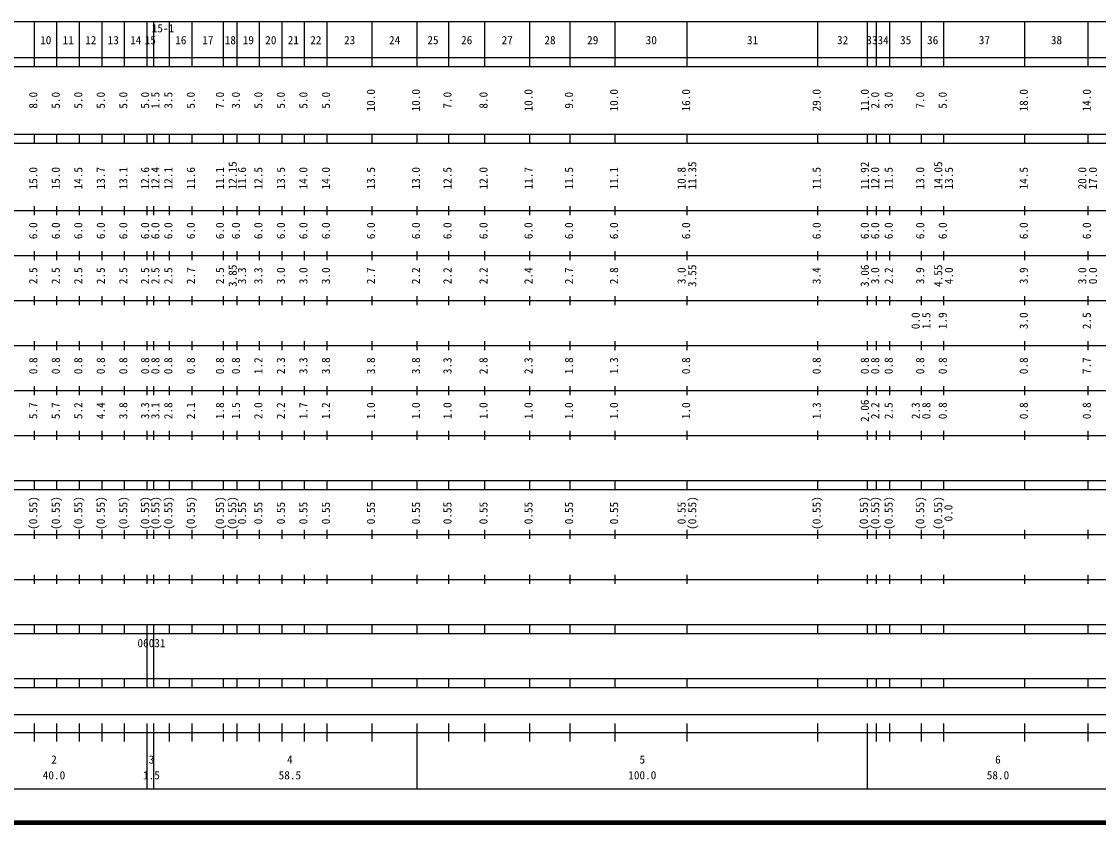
# Model space of a CAD drawing. Units: millimetres on the paper, enlarged 1000 times. Extents: x 40000 to 680000, y 20000 to 380000.
# Drawn here: x 180125 to 419324, y 20000 to 198000 of the extents above; entities that cross this region are included whole.
import ezdxf
from ezdxf.enums import TextEntityAlignment as Align

# ---------------------------------------------------------------- set-up
doc = ezdxf.new("R2010")
doc.units = ezdxf.units.MM
doc.header["$LTSCALE"] = 1000
doc.layers.add('M-TTL', color=2, linetype='Continuous', lineweight=140)
doc.layers.add('M-TTL-BAND', color=7, linetype='Continuous', lineweight=25)
doc.styles.add('ＭＳ ゴシック', font='')
doc.styles.get('ＭＳ ゴシック').set_extended_font_data('MS Gothic')

msp = doc.modelspace()

# ---------------------------------------------------------------- linework, layer by layer
at = {"layer": 'M-TTL'}
msp.add_line((40000, 20000), (680000, 20000), dxfattribs=at)
at = {"layer": 'M-TTL-BAND'}
for p, q in [((68000, 198000), (579000, 198000)), ((183000, 188000), (183000, 198000)), ((188000, 188000), (188000, 198000)), ((193000, 188000), (193000, 198000)), ((198000, 188000), (198000, 198000)), ((203000, 188000), (203000, 198000)), ((208000, 188000), (208000, 198000)), ((209500, 188000), (209500, 198000)), ((213000, 188000), (213000, 198000)), ((218000, 188000), (218000, 198000)), ((225000, 188000), (225000, 198000)), ((228000, 188000), (228000, 198000)), ((233000, 188000), (233000, 198000)), ((238000, 188000), (238000, 198000)), ((243000, 188000), (243000, 198000)), ((248000, 188000), (248000, 198000)), ((258000, 188000), (258000, 198000)), ((268000, 188000), (268000, 198000)), ((275000, 188000), (275000, 198000)), ((283000, 188000), (283000, 198000)), ((293000, 188000), (293000, 198000)), ((302000, 188000), (302000, 198000)), ((312000, 188000), (312000, 198000)), ((328000, 188000), (328000, 198000)), ((357000, 188000), (357000, 198000)), ((368000, 188000), (368000, 198000)), ((370000, 188000), (370000, 198000)), ((373000, 188000), (373000, 198000)), ((380000, 188000), (380000, 198000)), ((385000, 188000), (385000, 198000)), ((403000, 188000), (403000, 198000)), ((417000, 188000), (417000, 198000)), ((40000, 190000), (579000, 190000)), ((40000, 188000), (579000, 188000)), ((40000, 173000), (579000, 173000)), ((183000, 171000), (183000, 173000)), ((188000, 171000), (188000, 173000)), ((193000, 171000), (193000, 173000)), ((198000, 171000), (198000, 173000)), ((203000, 171000), (203000, 173000)), ((208000, 171000), (208000, 173000)), ((209500, 171000), (209500, 173000)), ((213000, 171000), (213000, 173000)), ((218000, 171000), (218000, 173000)), ((225000, 171000), (225000, 173000)), ((228000, 171000), (228000, 173000)), ((233000, 171000), (233000, 173000)), ((238000, 171000), (238000, 173000)), ((243000, 171000), (243000, 173000)), ((248000, 171000), (248000, 173000)), ((258000, 171000), (258000, 173000)), ((268000, 171000), (268000, 173000)), ((275000, 171000), (275000, 173000)), ((283000, 171000), (283000, 173000)), ((293000, 171000), (293000, 173000)), ((302000, 171000), (302000, 173000)), ((312000, 171000), (312000, 173000)), ((328000, 171000), (328000, 173000)), ((357000, 171000), (357000, 173000)), ((368000, 171000), (368000, 173000)), ((370000, 171000), (370000, 173000)), ((373000, 171000), (373000, 173000)), ((380000, 171000), (380000, 173000)), ((385000, 171000), (385000, 173000)), ((403000, 171000), (403000, 173000)), ((417000, 171000), (417000, 173000)), ((40000, 171000), (579000, 171000)), ((40000, 156000), (579000, 156000)), ((183000, 155000), (183000, 157000)), ((188000, 155000), (188000, 157000)), ((193000, 155000), (193000, 157000)), ((198000, 155000), (198000, 157000)), ((203000, 155000), (203000, 157000)), ((208000, 155000), (208000, 157000)), ((209500, 155000), (209500, 157000)), ((213000, 155000), (213000, 157000)), ((218000, 155000), (218000, 157000)), ((225000, 155000), (225000, 157000)), ((228000, 155000), (228000, 157000)), ((233000, 155000), (233000, 157000)), ((238000, 155000), (238000, 157000)), ((243000, 155000), (243000, 157000)), ((248000, 155000), (248000, 157000)), ((258000, 155000), (258000, 157000)), ((268000, 155000), (268000, 157000)), ((275000, 155000), (275000, 157000)), ((283000, 155000), (283000, 157000)), ((293000, 155000), (293000, 157000)), ((302000, 155000), (302000, 157000)), ((312000, 155000), (312000, 157000)), ((328000, 155000), (328000, 157000)), ((357000, 155000), (357000, 157000)), ((368000, 155000), (368000, 157000)), ((370000, 155000), (370000, 157000)), ((373000, 155000), (373000, 157000)), ((380000, 155000), (380000, 157000)), ((385000, 155000), (385000, 157000)), ((403000, 155000), (403000, 157000)), ((417000, 155000), (417000, 157000)), ((46000, 146000), (579000, 146000)), ((183000, 145000), (183000, 147000)), ((188000, 145000), (188000, 147000)), ((193000, 145000), (193000, 147000)), ((198000, 145000), (198000, 147000)), ((203000, 145000), (203000, 147000)), ((208000, 145000), (208000, 147000)), ((209500, 145000), (209500, 147000)), ((213000, 145000), (213000, 147000)), ((218000, 145000), (218000, 147000)), ((225000, 145000), (225000, 147000)), ((228000, 145000), (228000, 147000)), ((233000, 145000), (233000, 147000)), ((238000, 145000), (238000, 147000)), ((243000, 145000), (243000, 147000)), ((248000, 145000), (248000, 147000)), ((258000, 145000), (258000, 147000)), ((268000, 145000), (268000, 147000)), ((275000, 145000), (275000, 147000)), ((283000, 145000), (283000, 147000)), ((293000, 145000), (293000, 147000)), ((302000, 145000), (302000, 147000)), ((312000, 145000), (312000, 147000)), ((328000, 145000), (328000, 147000)), ((357000, 145000), (357000, 147000)), ((368000, 145000), (368000, 147000)), ((370000, 145000), (370000, 147000)), ((373000, 145000), (373000, 147000)), ((380000, 145000), (380000, 147000)), ((385000, 145000), (385000, 147000)), ((403000, 145000), (403000, 147000)), ((417000, 145000), (417000, 147000)), ((183000, 135000), (183000, 137000)), ((188000, 135000), (188000, 137000)), ((193000, 135000), (193000, 137000)), ((198000, 135000), (198000, 137000)), ((203000, 135000), (203000, 137000)), ((208000, 135000), (208000, 137000)), ((209500, 135000), (209500, 137000)), ((213000, 135000), (213000, 137000)), ((218000, 135000), (218000, 137000)), ((225000, 135000), (225000, 137000)), ((228000, 135000), (228000, 137000)), ((233000, 135000), (233000, 137000)), ((238000, 135000), (238000, 137000)), ((243000, 135000), (243000, 137000)), ((248000, 135000), (248000, 137000)), ((258000, 135000), (258000, 137000)), ((268000, 135000), (268000, 137000)), ((275000, 135000), (275000, 137000)), ((283000, 135000), (283000, 137000)), ((293000, 135000), (293000, 137000)), ((302000, 135000), (302000, 137000)), ((312000, 135000), (312000, 137000)), ((328000, 135000), (328000, 137000)), ((357000, 135000), (357000, 137000)), ((368000, 135000), (368000, 137000)), ((370000, 135000), (370000, 137000)), ((373000, 135000), (373000, 137000)), ((380000, 135000), (380000, 137000)), ((385000, 135000), (385000, 137000)), ((403000, 135000), (403000, 137000)), ((417000, 135000), (417000, 137000)), ((52000, 136000), (579000, 136000)), ((183000, 125000), (183000, 127000)), ((188000, 125000), (188000, 127000)), ((193000, 125000), (193000, 127000)), ((198000, 125000), (198000, 127000)), ((203000, 125000), (203000, 127000)), ((208000, 125000), (208000, 127000)), ((209500, 125000), (209500, 127000)), ((213000, 125000), (213000, 127000)), ((218000, 125000), (218000, 127000)), ((225000, 125000), (225000, 127000)), ((228000, 125000), (228000, 127000)), ((233000, 125000), (233000, 127000)), ((238000, 125000), (238000, 127000)), ((243000, 125000), (243000, 127000)), ((248000, 125000), (248000, 127000)), ((258000, 125000), (258000, 127000)), ((268000, 125000), (268000, 127000)), ((275000, 125000), (275000, 127000)), ((283000, 125000), (283000, 127000)), ((293000, 125000), (293000, 127000)), ((302000, 125000), (302000, 127000)), ((312000, 125000), (312000, 127000)), ((328000, 125000), (328000, 127000)), ((357000, 125000), (357000, 127000)), ((368000, 125000), (368000, 127000)), ((370000, 125000), (370000, 127000)), ((373000, 125000), (373000, 127000)), ((380000, 125000), (380000, 127000)), ((385000, 125000), (385000, 127000)), ((403000, 125000), (403000, 127000)), ((417000, 125000), (417000, 127000)), ((46000, 126000), (579000, 126000)), ((52000, 116000), (579000, 116000)), ((183000, 115000), (183000, 117000)), ((188000, 115000), (188000, 117000)), ((193000, 115000), (193000, 117000)), ((198000, 115000), (198000, 117000)), ((203000, 115000), (203000, 117000)), ((208000, 115000), (208000, 117000)), ((209500, 115000), (209500, 117000)), ((213000, 115000), (213000, 117000)), ((218000, 115000), (218000, 117000)), ((225000, 115000), (225000, 117000)), ((228000, 115000), (228000, 117000)), ((233000, 115000), (233000, 117000)), ((238000, 115000), (238000, 117000)), ((243000, 115000), (243000, 117000)), ((248000, 115000), (248000, 117000)), ((258000, 115000), (258000, 117000)), ((268000, 115000), (268000, 117000)), ((275000, 115000), (275000, 117000)), ((283000, 115000), (283000, 117000)), ((293000, 115000), (293000, 117000)), ((302000, 115000), (302000, 117000)), ((312000, 115000), (312000, 117000)), ((328000, 115000), (328000, 117000)), ((357000, 115000), (357000, 117000)), ((368000, 115000), (368000, 117000)), ((370000, 115000), (370000, 117000)), ((373000, 115000), (373000, 117000)), ((380000, 115000), (380000, 117000)), ((385000, 115000), (385000, 117000)), ((403000, 115000), (403000, 117000)), ((417000, 115000), (417000, 117000)), ((46000, 106000), (579000, 106000)), ((183000, 105000), (183000, 107000)), ((188000, 105000), (188000, 107000)), ((193000, 105000), (193000, 107000)), ((198000, 105000), (198000, 107000)), ((203000, 105000), (203000, 107000)), ((208000, 105000), (208000, 107000)), ((209500, 105000), (209500, 107000)), ((213000, 105000), (213000, 107000)), ((218000, 105000), (218000, 107000)), ((225000, 105000), (225000, 107000)), ((228000, 105000), (228000, 107000)), ((233000, 105000), (233000, 107000)), ((238000, 105000), (238000, 107000)), ((243000, 105000), (243000, 107000)), ((248000, 105000), (248000, 107000)), ((258000, 105000), (258000, 107000)), ((268000, 105000), (268000, 107000)), ((275000, 105000), (275000, 107000)), ((283000, 105000), (283000, 107000)), ((293000, 105000), (293000, 107000)), ((302000, 105000), (302000, 107000)), ((312000, 105000), (312000, 107000)), ((328000, 105000), (328000, 107000)), ((357000, 105000), (357000, 107000)), ((368000, 105000), (368000, 107000)), ((370000, 105000), (370000, 107000)), ((373000, 105000), (373000, 107000)), ((380000, 105000), (380000, 107000)), ((385000, 105000), (385000, 107000)), ((403000, 105000), (403000, 107000)), ((417000, 105000), (417000, 107000)), ((40000, 96000), (579000, 96000)), ((183000, 94000), (183000, 96000)), ((188000, 94000), (188000, 96000)), ((193000, 94000), (193000, 96000)), ((198000, 94000), (198000, 96000)), ((203000, 94000), (203000, 96000)), ((208000, 94000), (208000, 96000)), ((209500, 94000), (209500, 96000)), ((213000, 94000), (213000, 96000)), ((218000, 94000), (218000, 96000)), ((225000, 94000), (225000, 96000)), ((228000, 94000), (228000, 96000)), ((233000, 94000), (233000, 96000)), ((238000, 94000), (238000, 96000)), ((243000, 94000), (243000, 96000)), ((248000, 94000), (248000, 96000)), ((258000, 94000), (258000, 96000)), ((268000, 94000), (268000, 96000)), ((275000, 94000), (275000, 96000)), ((283000, 94000), (283000, 96000)), ((293000, 94000), (293000, 96000)), ((302000, 94000), (302000, 96000)), ((312000, 94000), (312000, 96000)), ((328000, 94000), (328000, 96000)), ((357000, 94000), (357000, 96000)), ((368000, 94000), (368000, 96000)), ((370000, 94000), (370000, 96000)), ((373000, 94000), (373000, 96000)), ((380000, 94000), (380000, 96000)), ((385000, 94000), (385000, 96000)), ((403000, 94000), (403000, 96000)), ((417000, 94000), (417000, 96000)), ((40000, 94000), (579000, 94000)), ((49000, 84000), (579000, 84000)), ((183000, 83000), (183000, 85000)), ((188000, 83000), (188000, 85000)), ((193000, 83000), (193000, 85000)), ((198000, 83000), (198000, 85000)), ((203000, 83000), (203000, 85000)), ((208000, 83000), (208000, 85000)), ((209500, 83000), (209500, 85000)), ((213000, 83000), (213000, 85000)), ((218000, 83000), (218000, 85000)), ((225000, 83000), (225000, 85000)), ((228000, 83000), (228000, 85000)), ((233000, 83000), (233000, 85000)), ((238000, 83000), (238000, 85000)), ((243000, 83000), (243000, 85000)), ((248000, 83000), (248000, 85000)), ((258000, 83000), (258000, 85000)), ((268000, 83000), (268000, 85000)), ((275000, 83000), (275000, 85000)), ((283000, 83000), (283000, 85000)), ((293000, 83000), (293000, 85000)), ((302000, 83000), (302000, 85000)), ((312000, 83000), (312000, 85000)), ((328000, 83000), (328000, 85000)), ((357000, 83000), (357000, 85000)), ((368000, 83000), (368000, 85000)), ((370000, 83000), (370000, 85000)), ((373000, 83000), (373000, 85000)), ((380000, 83000), (380000, 85000)), ((385000, 83000), (385000, 85000)), ((403000, 83000), (403000, 85000)), ((417000, 83000), (417000, 85000)), ((183000, 73000), (183000, 75000)), ((188000, 73000), (188000, 75000)), ((193000, 73000), (193000, 75000)), ((198000, 73000), (198000, 75000)), ((203000, 73000), (203000, 75000)), ((208000, 73000), (208000, 75000)), ((209500, 73000), (209500, 75000)), ((213000, 73000), (213000, 75000)), ((218000, 73000), (218000, 75000)), ((225000, 73000), (225000, 75000)), ((228000, 73000), (228000, 75000)), ((233000, 73000), (233000, 75000)), ((238000, 73000), (238000, 75000)), ((243000, 73000), (243000, 75000)), ((248000, 73000), (248000, 75000)), ((258000, 73000), (258000, 75000)), ((268000, 73000), (268000, 75000)), ((275000, 73000), (275000, 75000)), ((283000, 73000), (283000, 75000)), ((293000, 73000), (293000, 75000)), ((302000, 73000), (302000, 75000)), ((312000, 73000), (312000, 75000)), ((328000, 73000), (328000, 75000)), ((357000, 73000), (357000, 75000)), ((368000, 73000), (368000, 75000)), ((370000, 73000), (370000, 75000)), ((373000, 73000), (373000, 75000)), ((380000, 73000), (380000, 75000)), ((385000, 73000), (385000, 75000)), ((403000, 73000), (403000, 75000)), ((417000, 73000), (417000, 75000)), ((40000, 74000), (579000, 74000)), ((40000, 64000), (579000, 64000)), ((183000, 62000), (183000, 64000)), ((188000, 62000), (188000, 64000)), ((193000, 62000), (193000, 64000)), ((198000, 62000), (198000, 64000)), ((203000, 62000), (203000, 64000)), ((208000, 62000), (208000, 64000)), ((209500, 62000), (209500, 64000)), ((213000, 62000), (213000, 64000)), ((218000, 62000), (218000, 64000)), ((225000, 62000), (225000, 64000)), ((228000, 62000), (228000, 64000)), ((233000, 62000), (233000, 64000)), ((238000, 62000), (238000, 64000)), ((243000, 62000), (243000, 64000)), ((248000, 62000), (248000, 64000)), ((258000, 62000), (258000, 64000)), ((268000, 62000), (268000, 64000)), ((275000, 62000), (275000, 64000)), ((283000, 62000), (283000, 64000)), ((293000, 62000), (293000, 64000)), ((302000, 62000), (302000, 64000)), ((312000, 62000), (312000, 64000)), ((328000, 62000), (328000, 64000)), ((357000, 62000), (357000, 64000)), ((368000, 62000), (368000, 64000)), ((370000, 62000), (370000, 64000)), ((373000, 62000), (373000, 64000)), ((380000, 62000), (380000, 64000)), ((385000, 62000), (385000, 64000)), ((403000, 62000), (403000, 64000)), ((417000, 62000), (417000, 64000)), ((40000, 62000), (579000, 62000)), ((208000, 52000), (208000, 62000)), ((209500, 52000), (209500, 62000)), ((40000, 52000), (579000, 52000)), ((183000, 50000), (183000, 52000)), ((188000, 50000), (188000, 52000)), ((193000, 50000), (193000, 52000)), ((198000, 50000), (198000, 52000)), ((203000, 50000), (203000, 52000)), ((208000, 50000), (208000, 52000)), ((209500, 50000), (209500, 52000)), ((213000, 50000), (213000, 52000)), ((218000, 50000), (218000, 52000)), ((225000, 50000), (225000, 52000)), ((228000, 50000), (228000, 52000)), ((233000, 50000), (233000, 52000)), ((238000, 50000), (238000, 52000)), ((243000, 50000), (243000, 52000)), ((248000, 50000), (248000, 52000)), ((258000, 50000), (258000, 52000)), ((268000, 50000), (268000, 52000)), ((275000, 50000), (275000, 52000)), ((283000, 50000), (283000, 52000)), ((293000, 50000), (293000, 52000)), ((302000, 50000), (302000, 52000)), ((312000, 50000), (312000, 52000)), ((328000, 50000), (328000, 52000)), ((357000, 50000), (357000, 52000)), ((368000, 50000), (368000, 52000)), ((370000, 50000), (370000, 52000)), ((373000, 50000), (373000, 52000)), ((380000, 50000), (380000, 52000)), ((385000, 50000), (385000, 52000)), ((403000, 50000), (403000, 52000)), ((417000, 50000), (417000, 52000)), ((40000, 50000), (579000, 50000)), ((71000, 44000), (565000, 44000)), ((183000, 38000), (183000, 42000)), ((188000, 38000), (188000, 42000)), ((193000, 38000), (193000, 42000)), ((198000, 38000), (198000, 42000)), ((203000, 38000), (203000, 42000)), ((208000, 27500), (208000, 42000)), ((209500, 27500), (209500, 42000)), ((213000, 38000), (213000, 42000)), ((218000, 38000), (218000, 42000)), ((225000, 38000), (225000, 42000)), ((228000, 38000), (228000, 42000)), ((233000, 38000), (233000, 42000)), ((238000, 38000), (238000, 42000)), ((243000, 38000), (243000, 42000)), ((248000, 38000), (248000, 42000)), ((258000, 38000), (258000, 42000)), ((268000, 27500), (268000, 42000)), ((275000, 38000), (275000, 42000)), ((283000, 38000), (283000, 42000)), ((293000, 38000), (293000, 42000)), ((302000, 38000), (302000, 42000)), ((312000, 38000), (312000, 42000)), ((328000, 38000), (328000, 42000)), ((357000, 38000), (357000, 42000)), ((368000, 27500), (368000, 42000)), ((370000, 38000), (370000, 42000)), ((373000, 38000), (373000, 42000)), ((380000, 38000), (380000, 42000)), ((385000, 38000), (385000, 42000)), ((403000, 38000), (403000, 42000)), ((417000, 38000), (417000, 42000)), ((40000, 40000), (579000, 40000)), ((68000, 27500), (579000, 27500))]:
    msp.add_line(p, q, dxfattribs=at)

# ---------------------------------------------------------------- texts
at = {"layer": 'M-TTL-BAND', "style": 'ＭＳ ゴシック'}
for s, p in [('15-1', (211530, 195052)), ('10', (185500, 192405)), ('11', (190500, 192405)), ('12', (195500, 192405)), ('13', (200500, 192405)), ('14', (205500, 192405)), ('15', (208723, 192405)), ('16', (215500, 192405)), ('17', (221500, 192405)), ('18', (226500, 192405)), ('19', (230500, 192405)), ('20', (235500, 192405)), ('21', (240500, 192405)), ('22', (245500, 192405)), ('23', (253000, 192405)), ('24', (263000, 192405)), ('25', (271500, 192405)), ('26', (279000, 192405)), ('27', (288000, 192405)), ('28', (297500, 192405)), ('29', (307000, 192405)), ('30', (320000, 192405)), ('31', (342500, 192405)), ('32', (362500, 192405)), ('33', (369000, 192405)), ('34', (371500, 192405)), ('35', (376500, 192405)), ('36', (382500, 192405)), ('37', (394000, 192405)), ('38', (410000, 192405)), ('2', (187338, 32523)), ('3', (208986, 32523)), ('4', (239719, 32523)), ('5', (318000, 32523)), ('6', (397000, 32523)), ('40.0', (187338, 29033)), ('1.5', (208986, 29033)), ('58.5', (239719, 29033)), ('100.0', (318000, 29033)), ('58.0', (397000, 29033))]:
    msp.add_text(s, height=1833, dxfattribs=at).set_placement(p, align=Align.BOTTOM_CENTER)
for s, p in [('8.0', (184178, 180500)), ('5.0', (189178, 180500)), ('5.0', (194178, 180500)), ('5.0', (199178, 180500)), ('5.0', (204178, 180500)), ('5.0', (209021, 180500)), ('1.5', (211300, 180500)), ('3.5', (214178, 180500)), ('5.0', (219178, 180500)), ('7.0', (225647, 180500)), ('3.0', (229178, 180500)), ('5.0', (234178, 180500)), ('5.0', (239178, 180500)), ('5.0', (244178, 180500)), ('5.0', (249178, 180500)), ('10.0', (259178, 180500)), ('10.0', (269178, 180500)), ('7.0', (276178, 180500)), ('8.0', (284178, 180500)), ('10.0', (294178, 180500)), ('9.0', (303178, 180500)), ('10.0', (313178, 180500)), ('16.0', (329178, 180500)), ('29.0', (358178, 180500)), ('11.0', (368876, 180500)), ('2.0', (371178, 180500)), ('3.0', (374178, 180500)), ('7.0', (381178, 180500)), ('5.0', (386178, 180500)), ('18.0', (404178, 180500)), ('14.0', (418178, 180500)), ('15.0', (184178, 163174)), ('15.0', (189178, 163174)), ('14.5', (194178, 163174)), ('13.7', (199178, 163174)), ('13.1', (204178, 163174)), ('12.6', (209021, 163174)), ('12.4', (211300, 163174)), ('12.1', (214178, 163174)), ('11.6', (219178, 163174)), ('11.1', (225647, 163174)), ('12.15', (228472, 163807)), ('11.6', (230548, 163174)), ('12.5', (234178, 163174)), ('13.5', (239178, 163174)), ('14.0', (244178, 163174)), ('14.0', (249178, 163174)), ('13.5', (259178, 163174)), ('13.0', (269178, 163174)), ('12.5', (276178, 163174)), ('12.0', (284178, 163174)), ('11.7', (294178, 163174)), ('11.5', (303178, 163174)), ('11.1', (313178, 163174)), ('10.8', (328178, 163174)), ('11.35', (330548, 163778)), ('11.5', (358178, 163174)), ('11.92', (368876, 163746)), ('12.0', (371178, 163174)), ('11.5', (374178, 163174)), ('13.0', (381178, 163174)), ('14.05', (385178, 163807)), ('13.5', (387548, 163174)), ('14.5', (404178, 163174)), ('20.0', (417178, 163174)), ('17.0', (419548, 163174)), ('6.0', (184178, 151500)), ('6.0', (189178, 151500)), ('6.0', (194178, 151500)), ('6.0', (199178, 151500)), ('6.0', (204178, 151500)), ('6.0', (209021, 151500)), ('6.0', (211300, 151500)), ('6.0', (214178, 151500)), ('6.0', (219178, 151500)), ('6.0', (225647, 151500)), ('6.0', (229178, 151500)), ('6.0', (234178, 151500)), ('6.0', (239178, 151500)), ('6.0', (244178, 151500)), ('6.0', (249178, 151500)), ('6.0', (259178, 151500)), ('6.0', (269178, 151500)), ('6.0', (276178, 151500)), ('6.0', (284178, 151500)), ('6.0', (294178, 151500)), ('6.0', (303178, 151500)), ('6.0', (313178, 151500)), ('6.0', (329178, 151500)), ('6.0', (358178, 151500)), ('6.0', (368876, 151500)), ('6.0', (371178, 151500)), ('6.0', (374178, 151500)), ('6.0', (381178, 151500)), ('6.0', (386178, 151500)), ('6.0', (404178, 151500)), ('6.0', (418178, 151500)), ('3.85', (228472, 141500)), ('3.55', (330548, 141500)), ('3.06', (368876, 141500)), ('4.55', (385178, 141500)), ('2.5', (184178, 141500)), ('2.5', (189178, 141500)), ('2.5', (194178, 141500)), ('2.5', (199178, 141500)), ('2.5', (204178, 141500)), ('2.5', (209021, 141500)), ('2.5', (211300, 141500)), ('2.5', (214178, 141500)), ('2.7', (219178, 141500)), ('2.5', (225647, 141500)), ('3.3', (230548, 141500)), ('3.3', (234178, 141500)), ('3.0', (239178, 141500)), ('3.0', (244178, 141500)), ('3.0', (249178, 141500)), ('2.7', (259178, 141500)), ('2.2', (269178, 141500)), ('2.2', (276178, 141500)), ('2.2', (284178, 141500)), ('2.4', (294178, 141500)), ('2.7', (303178, 141500)), ('2.8', (313178, 141500)), ('3.0', (328178, 141500)), ('3.4', (358178, 141500)), ('3.0', (371178, 141500)), ('2.2', (374178, 141500)), ('3.9', (381178, 141500)), ('4.0', (387548, 141500)), ('3.9', (404178, 141500)), ('3.0', (417178, 141500)), ('0.0', (419548, 141500)), ('0.0', (380178, 131500)), ('1.5', (382548, 131500)), ('1.9', (386178, 131500)), ('3.0', (404178, 131500)), ('2.5', (418178, 131500)), ('0.8', (184178, 121500)), ('0.8', (189178, 121500)), ('0.8', (194178, 121500)), ('0.8', (199178, 121500)), ('0.8', (204178, 121500)), ('0.8', (209021, 121500)), ('0.8', (211300, 121500)), ('0.8', (214178, 121500)), ('0.8', (219178, 121500)), ('0.8', (225647, 121500)), ('0.8', (229178, 121500)), ('1.2', (234178, 121500)), ('2.3', (239178, 121500)), ('3.3', (244178, 121500)), ('3.8', (249178, 121500)), ('3.8', (259178, 121500)), ('3.8', (269178, 121500)), ('3.3', (276178, 121500)), ('2.8', (284178, 121500)), ('2.3', (294178, 121500)), ('1.8', (303178, 121500)), ('1.3', (313178, 121500)), ('0.8', (329178, 121500)), ('0.8', (358178, 121500)), ('0.8', (368876, 121500)), ('0.8', (371178, 121500)), ('0.8', (374178, 121500)), ('0.8', (381178, 121500)), ('0.8', (386178, 121500)), ('0.8', (404178, 121500)), ('7.7', (418178, 121500)), ('5.7', (184178, 111500)), ('5.7', (189178, 111500)), ('5.2', (194178, 111500)), ('4.4', (199178, 111500)), ('3.8', (204178, 111500)), ('3.3', (209021, 111500)), ('3.1', (211300, 111500)), ('2.8', (214178, 111500)), ('2.1', (219178, 111500)), ('1.8', (225647, 111500)), ('1.5', (229178, 111500)), ('2.0', (234178, 111500)), ('2.2', (239178, 111500)), ('1.7', (244178, 111500)), ('1.2', (249178, 111500)), ('1.0', (259178, 111500)), ('1.0', (269178, 111500)), ('1.0', (276178, 111500)), ('1.0', (284178, 111500)), ('1.0', (294178, 111500)), ('1.0', (303178, 111500)), ('1.0', (313178, 111500)), ('1.0', (329178, 111500)), ('1.3', (358178, 111500)), ('2.06', (368876, 111500)), ('2.2', (371178, 111500)), ('2.5', (374178, 111500)), ('2.3', (380178, 111500)), ('0.8', (382548, 111500)), ('0.8', (386178, 111500)), ('0.8', (404178, 111500)), ('0.8', (418178, 111500)), ('(0.55)', (184178, 88764)), ('(0.55)', (189178, 88764)), ('(0.55)', (194178, 88764)), ('(0.55)', (199178, 88764)), ('(0.55)', (204178, 88764)), ('(0.55)', (209021, 88764)), ('(0.55)', (211300, 88764)), ('(0.55)', (214178, 88764)), ('(0.55)', (219178, 88764)), ('(0.55)', (225647, 88764)), ('(0.55)', (228372, 88764)), ('0.55', (230548, 88764)), ('0.55', (234178, 88764)), ('0.55', (239178, 88764)), ('0.55', (244178, 88764)), ('0.55', (249178, 88764)), ('0.55', (259178, 88764)), ('0.55', (269178, 88764)), ('0.55', (276178, 88764)), ('0.55', (284178, 88764)), ('0.55', (294178, 88764)), ('0.55', (303178, 88764)), ('0.55', (313178, 88764)), ('0.55', (328178, 88764)), ('(0.55)', (330548, 88764)), ('(0.55)', (358178, 88764)), ('(0.55)', (368659, 88764)), ('(0.55)', (371178, 88764)), ('(0.55)', (374178, 88764)), ('(0.55)', (381178, 88764)), ('(0.55)', (385178, 88764)), ('0.0', (387444, 88764))]:
    msp.add_text(s, height=1833, rotation=90, dxfattribs=at).set_placement(p, align=Align.BOTTOM_CENTER)
msp.add_text('06031', height=1833, dxfattribs=at).set_placement((205875, 58405), align=Align.BOTTOM_LEFT)

doc.saveas('drawing.dxf')
